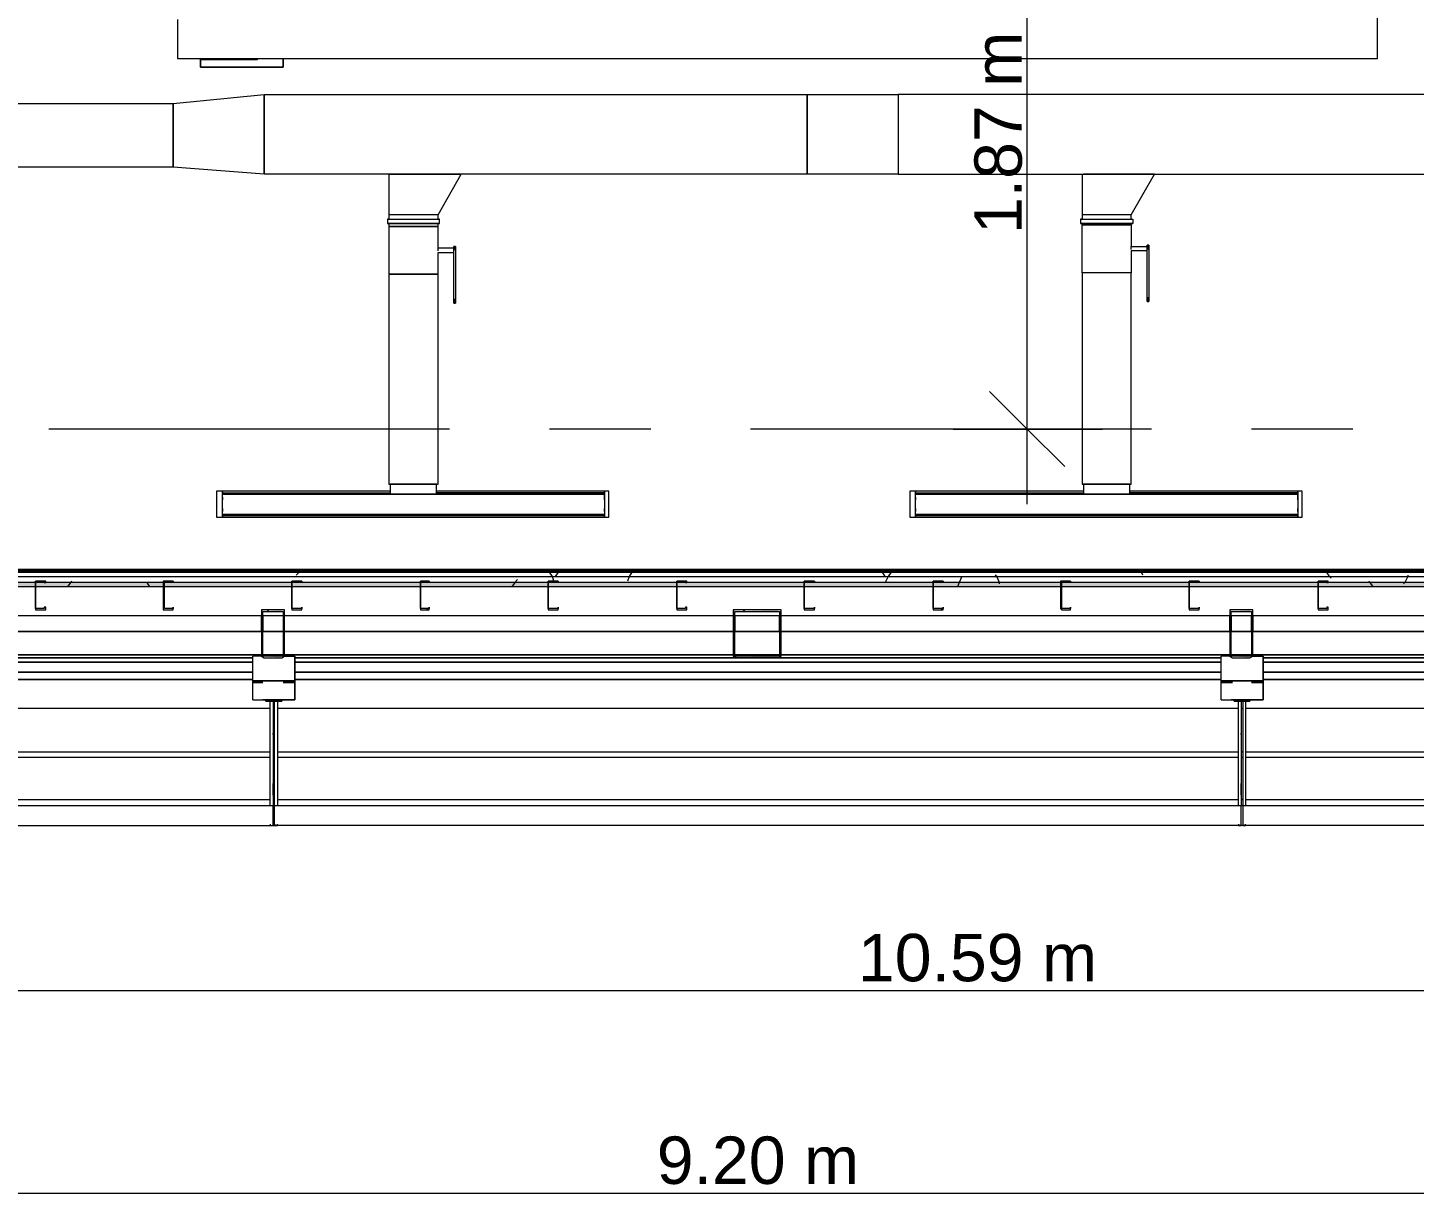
# Model space of a CAD drawing. Header units: metres. Extents: x -2 to 237, y -8 to 52.
# Drawn here: x 9.156 to 13.545, y 7.435 to 11.124 of the extents above; entities that cross this region are included whole.
import ezdxf

# ---------------------------------------------------------------- set-up
doc = ezdxf.new("R2010")
doc.units = ezdxf.units.M
doc.layers.add('HVAC - Ductos', color=5, linetype='Continuous', lineweight=0)
doc.layers.add('PDF4_Text', color=7, linetype='Continuous', lineweight=0)
doc.layers.add('PDF4_Geometry', color=7, linetype='Continuous', lineweight=0, true_color=0xaaaaaa)
doc.layers.add('PDF4_Solid Fills', color=7, linetype='Continuous', lineweight=0, true_color=0xffffff)
doc.styles.add('PDF Helvetica', font='')
doc.styles.get('PDF Helvetica').set_extended_font_data('Helvetica')

msp = doc.modelspace()

# ---------------------------------------------------------------- hatches: boundary and pattern name
at = {"layer": 'PDF4_Solid Fills', "lineweight": 0, "transparency": 33554559}
h = msp.add_hatch(color=256, dxfattribs=at)
h.paths.add_polyline_path([(4.7138, 9.3546), (4.7138, 9.3684), (4.613, 9.3684), (4.613, 9.3546)])
h.paths.add_polyline_path([(51.3915, 9.3684), (51.3915, 9.3546), (52.1978, 9.3546), (52.1978, 9.3684)])
h.paths.add_polyline_path([(52.2024, 9.3684), (52.2024, 9.3546), (54.2275, 9.3546), (54.2275, 9.3684)])
h.paths.add_polyline_path([(54.2321, 9.3684), (54.2321, 9.3546), (56.3763, 9.3546), (56.3763, 9.3684)])
h.paths.add_polyline_path([(49.3618, 9.3684), (49.3618, 9.3546), (51.3869, 9.3546), (51.3869, 9.3684)])
h.paths.add_polyline_path([(47.3321, 9.3684), (47.3321, 9.3546), (49.3572, 9.3546), (49.3572, 9.3684)])
h.paths.add_polyline_path([(46.5212, 9.3684), (46.5212, 9.3546), (47.3275, 9.3546), (47.3275, 9.3684)])
h.paths.add_polyline_path([(44.4915, 9.3684), (44.4915, 9.3546), (46.5166, 9.3546), (46.5166, 9.3684)])
h.paths.add_polyline_path([(42.4619, 9.3684), (42.4619, 9.3546), (44.4869, 9.3546), (44.4869, 9.3684)])
h.paths.add_polyline_path([(41.6509, 9.3684), (41.6509, 9.3546), (42.4573, 9.3546), (42.4573, 9.3684)])
h.paths.add_polyline_path([(39.6212, 9.3684), (39.6212, 9.3546), (41.6463, 9.3546), (41.6463, 9.3684)])
h.paths.add_polyline_path([(36.7806, 9.3684), (36.7806, 9.3546), (39.6167, 9.3546), (39.6167, 9.3684)])
h.paths.add_polyline_path([(34.751, 9.3684), (34.751, 9.3546), (36.776, 9.3546), (36.776, 9.3684)])
h.paths.add_polyline_path([(31.9104, 9.3684), (31.9104, 9.3546), (34.7464, 9.3546), (34.7464, 9.3684)])
h.paths.add_polyline_path([(29.8807, 9.3684), (29.8807, 9.3546), (31.9058, 9.3546), (31.9058, 9.3684)])
h.paths.add_polyline_path([(29.0697, 9.3684), (29.0697, 9.3546), (29.8761, 9.3546), (29.8761, 9.3684)])
h.paths.add_polyline_path([(27.0401, 9.3684), (27.0401, 9.3546), (29.0652, 9.3546), (29.0652, 9.3684)])
h.paths.add_polyline_path([(25.0105, 9.3684), (25.0105, 9.3546), (27.0355, 9.3546), (27.0355, 9.3684)])
h.paths.add_polyline_path([(24.1995, 9.3684), (24.1995, 9.3546), (25.0059, 9.3546), (25.0059, 9.3684)])
h.paths.add_polyline_path([(22.1698, 9.3684), (22.1698, 9.3546), (24.1949, 9.3546), (24.1949, 9.3684)])
h.paths.add_polyline_path([(20.1402, 9.3684), (20.1402, 9.3546), (22.1652, 9.3546), (22.1652, 9.3684)])
h.paths.add_polyline_path([(19.3292, 9.3684), (19.3292, 9.3546), (20.1356, 9.3546), (20.1356, 9.3684)])
h.paths.add_polyline_path([(17.2996, 9.3684), (17.2996, 9.3546), (19.3247, 9.3546), (19.3247, 9.3684)])
h.paths.add_polyline_path([(14.4589, 9.3684), (14.4589, 9.3546), (17.295, 9.3546), (17.295, 9.3684)])
h.paths.add_polyline_path([(12.4293, 9.3684), (12.4293, 9.3546), (14.4543, 9.3546), (14.4543, 9.3684)])
h.paths.add_polyline_path([(9.5887, 9.3684), (9.5887, 9.3546), (12.4247, 9.3546), (12.4247, 9.3684)])
h.paths.add_polyline_path([(7.559, 9.3684), (7.559, 9.3546), (9.5841, 9.3546), (9.5841, 9.3684)])
h.paths.add_polyline_path([(6.7481, 9.3684), (6.7481, 9.3546), (7.5544, 9.3546), (7.5544, 9.3684)])
h.paths.add_polyline_path([(4.7184, 9.3684), (4.7184, 9.3546), (6.7435, 9.3546), (6.7435, 9.3684)])
h = msp.add_hatch(color=256, dxfattribs=at)
h.paths.add_polyline_path([(9.9644, 9.2813), (9.9689, 9.2768), (9.9689, 9.2813)])
h.paths.add_polyline_path([(9.9048, 9.1347), (9.959, 9.1302), (9.9598, 9.1302), (9.9598, 9.1347)])
h.paths.add_polyline_path([(9.9689, 9.2722), (9.9644, 9.2722), (9.9644, 9.1347), (9.9689, 9.2716)])
h.paths.add_polyline_path([(9.9002, 9.2722), (9.8956, 9.2722), (9.8956, 9.1347)])
h.paths.add_polyline_path([(9.9002, 9.2768), (9.9002, 9.2813), (9.8956, 9.2813)])
h.paths.add_polyline_path([(9.9598, 9.2768), (9.9598, 9.2813), (9.9048, 9.2813)])
h = msp.add_hatch(color=256, dxfattribs=at)
h.paths.add_polyline_path([(11.5359, 9.2813), (11.5405, 9.2768), (11.5405, 9.2813)])
h.paths.add_polyline_path([(11.3984, 9.1347), (11.5293, 9.1302), (11.5313, 9.1302), (11.5313, 9.1347)])
h.paths.add_polyline_path([(11.5405, 9.2722), (11.5359, 9.2722), (11.5359, 9.1347), (11.5405, 9.271)])
h.paths.add_polyline_path([(11.3938, 9.2722), (11.3892, 9.2722), (11.3892, 9.1347)])
h.paths.add_polyline_path([(11.3938, 9.2768), (11.3938, 9.2813), (11.3892, 9.2813)])
h.paths.add_polyline_path([(11.5313, 9.2768), (11.5313, 9.2813), (11.3984, 9.2813)])
h = msp.add_hatch(color=256, dxfattribs=at)
h.paths.add_polyline_path([(13.0295, 9.2813), (13.034, 9.2768), (13.034, 9.2813)])
h.paths.add_polyline_path([(12.9699, 9.1347), (13.024, 9.1302), (13.0249, 9.1302), (13.0249, 9.1347)])
h.paths.add_polyline_path([(13.034, 9.2722), (13.0295, 9.2722), (13.0295, 9.1347), (13.034, 9.2716)])
h.paths.add_polyline_path([(12.9653, 9.2722), (12.9607, 9.2722), (12.9607, 9.1347)])
h.paths.add_polyline_path([(12.9653, 9.2768), (12.9653, 9.2813), (12.9607, 9.2813)])
h.paths.add_polyline_path([(13.0249, 9.2768), (13.0249, 9.2813), (12.9699, 9.2813)])

# ---------------------------------------------------------------- linework, layer by layer
at = {"layer": 'HVAC - Ductos', "lineweight": 0}
for points in [[(12.3193, 9.6157), (12.3193, 11.9662)], [(9.6162, 10.8849), (9.9048, 10.9124)], [(9.6162, 10.6833), (9.6162, 10.8849)], [(9.9048, 10.9124), (9.9048, 10.6603)], [(9.9048, 10.6603), (9.6162, 10.6833)], [(10.4546, 10.5321), (10.5279, 10.6603), (10.5233, 10.6603), (10.505, 10.6603), (10.4821, 10.6603), (10.4546, 10.6603), (10.3767, 10.6603), (10.3492, 10.6603), (10.3218, 10.6603), (10.308, 10.6603), (10.2988, 10.6603), (10.2988, 10.5321)], [(10.2988, 10.6603), (10.308, 10.6603), (10.3218, 10.6603), (10.3492, 10.6603), (10.3767, 10.6603), (10.4546, 10.6603), (10.4821, 10.6603), (10.505, 10.6603), (10.5233, 10.6603), (10.5279, 10.6603)], [(12.4934, 10.6603), (12.4934, 10.5321)], [(12.6492, 10.5321), (12.7225, 10.6603), (12.7179, 10.6603), (12.6996, 10.6603), (12.6767, 10.6603), (12.6492, 10.6603), (12.5713, 10.6603), (12.5438, 10.6603), (12.5164, 10.6603), (12.5026, 10.6603), (12.498, 10.6603), (12.5026, 10.6603), (12.5164, 10.6603), (12.5438, 10.6603), (12.5713, 10.6603), (12.6492, 10.6603), (12.6767, 10.6603), (12.6996, 10.6603), (12.7179, 10.6603), (12.7225, 10.6603)], [(10.2942, 10.5183), (10.2942, 10.5046)], [(10.2988, 10.5046), (10.2942, 10.5046), (10.2988, 10.5046), (10.3034, 10.5046), (10.3172, 10.5046), (10.3355, 10.5046), (10.3538, 10.5046), (10.3767, 10.5046), (10.3996, 10.5046), (10.418, 10.5046), (10.4363, 10.5046), (10.45, 10.5046), (10.4546, 10.5046), (10.4592, 10.5046), (10.4592, 10.5183), (10.4546, 10.5183)], [(10.2988, 10.5183), (10.2942, 10.5183), (10.2988, 10.5183), (10.3034, 10.5183), (10.3172, 10.5183), (10.3355, 10.5183), (10.3538, 10.5183), (10.3767, 10.5183), (10.3996, 10.5183), (10.418, 10.5183), (10.4363, 10.5183), (10.45, 10.5183), (10.4546, 10.5183), (10.4592, 10.5183)], [(10.4409, 10.5183), (10.45, 10.5183), (10.4546, 10.5183), (10.4546, 10.5321), (10.45, 10.5321), (10.4409, 10.5321), (10.4317, 10.5321), (10.4134, 10.5321), (10.395, 10.5321), (10.3767, 10.5321), (10.3584, 10.5321), (10.3401, 10.5321), (10.3218, 10.5321), (10.3126, 10.5321), (10.3034, 10.5321), (10.2988, 10.5321), (10.2988, 10.5183), (10.3034, 10.5183), (10.3126, 10.5183)], [(10.505, 10.4176), (10.505, 10.4221), (10.505, 10.4267), (10.4546, 10.4267), (10.4546, 10.4955), (10.45, 10.4955), (10.4409, 10.4955), (10.4317, 10.4955), (10.4134, 10.4955), (10.395, 10.4955), (10.3767, 10.4955), (10.3584, 10.4955), (10.3401, 10.4955), (10.3218, 10.4955), (10.3126, 10.4955), (10.3034, 10.4955), (10.2988, 10.4955), (10.2988, 10.3442), (10.3034, 10.3442), (10.3126, 10.3442), (10.3218, 10.3442), (10.3401, 10.3442), (10.3584, 10.3442), (10.3767, 10.3442), (10.395, 10.3442), (10.4134, 10.3442), (10.4317, 10.3442), (10.4409, 10.3442), (10.45, 10.3442), (10.4546, 10.3442), (10.4546, 10.413), (10.505, 10.413)], [(10.3172, 10.5183), (10.3218, 10.5183)], [(10.3355, 10.5183), (10.3401, 10.5183), (10.3584, 10.5183), (10.3767, 10.5183), (10.395, 10.5183), (10.4134, 10.5183), (10.418, 10.5183)], [(10.3492, 10.5321), (10.3446, 10.5321)], [(10.4088, 10.5321), (10.4042, 10.5321)], [(10.4317, 10.5183), (10.4363, 10.5183)], [(10.4546, 10.5046), (10.4592, 10.5046)], [(12.6355, 10.5183), (12.6446, 10.5183), (12.6492, 10.5183), (12.6492, 10.5321), (12.6446, 10.5321), (12.6355, 10.5321), (12.6263, 10.5321), (12.608, 10.5321), (12.5896, 10.5321), (12.5713, 10.5321), (12.553, 10.5321), (12.5346, 10.5321), (12.5164, 10.5321), (12.5072, 10.5321), (12.498, 10.5321), (12.4934, 10.5321), (12.4934, 10.5183), (12.4888, 10.5183), (12.4934, 10.5183), (12.498, 10.5183), (12.5118, 10.5183), (12.5301, 10.5183), (12.5484, 10.5183), (12.5713, 10.5183), (12.5942, 10.5183), (12.6126, 10.5183), (12.6309, 10.5183), (12.6446, 10.5183), (12.6492, 10.5183), (12.6538, 10.5183)], [(12.6492, 10.5183), (12.6538, 10.5183), (12.6538, 10.5046), (12.6492, 10.5046), (12.6446, 10.5046), (12.6309, 10.5046), (12.6126, 10.5046), (12.5942, 10.5046), (12.5713, 10.5046), (12.5484, 10.5046), (12.5301, 10.5046), (12.5118, 10.5046), (12.498, 10.5046), (12.4934, 10.5046), (12.4888, 10.5046), (12.4934, 10.5046), (12.498, 10.5046), (12.5072, 10.5046), (12.5164, 10.5046), (12.5346, 10.5046), (12.553, 10.5046), (12.5713, 10.5046), (12.5896, 10.5046), (12.608, 10.5046), (12.6263, 10.5046), (12.6355, 10.5046), (12.6446, 10.5046), (12.6492, 10.5046)], [(12.4888, 10.5183), (12.4888, 10.5046)], [(12.4934, 10.5046), (12.4934, 10.5001), (12.498, 10.5001), (12.5072, 10.5001), (12.5164, 10.5001), (12.5346, 10.5001), (12.553, 10.5001), (12.5713, 10.5001), (12.5896, 10.5001), (12.608, 10.5001), (12.6263, 10.5001), (12.6355, 10.5001), (12.6446, 10.5001), (12.6492, 10.5001), (12.6492, 10.5046), (12.6446, 10.5046), (12.6492, 10.5046), (12.6538, 10.5046)], [(12.6996, 10.4176), (12.6492, 10.4176), (12.6492, 10.3488), (12.6446, 10.3488), (12.6355, 10.3488), (12.6263, 10.3488), (12.608, 10.3488), (12.5896, 10.3488), (12.5713, 10.3488), (12.553, 10.3488), (12.5346, 10.3488), (12.5164, 10.3488), (12.5072, 10.3488), (12.498, 10.3488), (12.4934, 10.3488), (12.4934, 10.5001), (12.498, 10.5001), (12.5072, 10.5001), (12.5164, 10.5001), (12.5346, 10.5001), (12.553, 10.5001), (12.5713, 10.5001), (12.5896, 10.5001), (12.608, 10.5001), (12.6263, 10.5001), (12.6355, 10.5001), (12.6446, 10.5001), (12.6492, 10.5001), (12.6446, 10.5001), (12.6492, 10.5001), (12.6492, 10.4313), (12.6996, 10.4313), (12.6996, 10.4267), (12.6996, 10.4221)], [(12.498, 10.5183), (12.5072, 10.5183)], [(12.5118, 10.5183), (12.5164, 10.5183)], [(12.5301, 10.5183), (12.5346, 10.5183), (12.553, 10.5183), (12.5713, 10.5183), (12.5896, 10.5183), (12.608, 10.5183), (12.6126, 10.5183)], [(12.5438, 10.5321), (12.5392, 10.5321)], [(12.6034, 10.5321), (12.5988, 10.5321)], [(12.6263, 10.5183), (12.6309, 10.5183)], [(10.4546, 10.4176), (10.4546, 10.4221), (10.4546, 10.4267)], [(10.5096, 10.4313), (10.505, 10.4313)], [(10.505, 10.2663), (10.505, 10.4176), (10.505, 10.4221), (10.505, 10.4267), (10.505, 10.4313), (10.505, 10.4267), (10.505, 10.4221)], [(10.5096, 10.4176), (10.5096, 10.4221), (10.5096, 10.4267), (10.5096, 10.4313), (10.5096, 10.4267), (10.5096, 10.4221), (10.5096, 10.4176), (10.5096, 10.2663)], [(12.6492, 10.4221), (12.6492, 10.4267), (12.6492, 10.4313)], [(12.7042, 10.4358), (12.6996, 10.4358)], [(12.6996, 10.2709), (12.6996, 10.4221), (12.6996, 10.4267), (12.6996, 10.4313), (12.6996, 10.4358), (12.6996, 10.4313), (12.6996, 10.4267)], [(12.7042, 10.4221), (12.7042, 10.4267), (12.7042, 10.4313), (12.7042, 10.4358), (12.7042, 10.4313), (12.7042, 10.4267), (12.7042, 10.4221), (12.7042, 10.2709)], [(10.505, 10.2526), (10.5096, 10.2526)], [(12.6996, 10.2572), (12.7042, 10.2572)], [(12.2002, 9.9731), (12.3193, 9.854), (12.4384, 9.7349)], [(12.0857, 9.854), (12.3193, 9.854), (12.5576, 9.854)], [(9.772, 9.6341), (9.772, 9.657), (9.772, 9.6524), (10.3034, 9.6524)], [(10.3034, 9.657), (9.772, 9.657)], [(10.45, 9.6799), (10.4546, 9.6799)], [(10.9815, 9.6341), (10.9815, 9.657), (10.9815, 9.6524), (10.45, 9.6524)], [(10.9815, 9.657), (10.45, 9.657)], [(11.9666, 9.6341), (11.9666, 9.657), (11.9666, 9.6524), (12.498, 9.6524)], [(12.498, 9.657), (11.9666, 9.657)], [(12.6446, 9.6799), (12.6492, 9.6799)], [(13.1761, 9.6341), (13.1761, 9.657), (13.1761, 9.6524), (12.6446, 9.6524)], [(13.1761, 9.657), (12.6446, 9.657)], [(10.9815, 9.5975), (10.9815, 9.5745), (10.9815, 9.5791), (9.772, 9.5791), (9.772, 9.5745), (9.772, 9.5975)], [(9.772, 9.5745), (10.9815, 9.5745)], [(13.1761, 9.5975), (13.1761, 9.5745), (13.1761, 9.5791), (11.9666, 9.5791), (11.9666, 9.5745), (11.9666, 9.5975)], [(11.9666, 9.5745), (13.1761, 9.5745)]]:
    msp.add_lwpolyline(points, dxfattribs=at)
for points in [[(15.7097, 10.9124), (11.9116, 10.9124), (11.9116, 10.6603), (15.7097, 10.6603), (15.7097, 10.9124), (15.8609, 11.0636), (15.8609, 10.6603), (15.7097, 10.6603)], [(9.6162, 10.6833), (8.0263, 10.6833), (8.0263, 10.8849), (9.6162, 10.8849)], [(9.9048, 10.9124), (11.6229, 10.9124), (11.6229, 10.6603), (9.9048, 10.6603)], [(11.9116, 10.9124), (11.9116, 10.6603), (11.6229, 10.6603), (11.6229, 10.9124)], [(10.4546, 10.5046), (10.45, 10.5046), (10.4409, 10.5046), (10.4317, 10.5046), (10.4134, 10.5046), (10.395, 10.5046), (10.3767, 10.5046), (10.3584, 10.5046), (10.3401, 10.5046), (10.3218, 10.5046), (10.3126, 10.5046), (10.3034, 10.5046), (10.2988, 10.5046), (10.2988, 10.4955), (10.3034, 10.4955), (10.3126, 10.4955), (10.3218, 10.4955), (10.3401, 10.4955), (10.3584, 10.4955), (10.3767, 10.4955), (10.395, 10.4955), (10.4134, 10.4955), (10.4317, 10.4955), (10.4409, 10.4955), (10.45, 10.4955), (10.4546, 10.4955)], [(10.4546, 10.3442), (10.45, 10.3442), (10.4409, 10.3442), (10.4317, 10.3442), (10.4134, 10.3442), (10.395, 10.3442), (10.3767, 10.3442), (10.3584, 10.3442), (10.3401, 10.3442), (10.3218, 10.3442), (10.3126, 10.3442), (10.3034, 10.3442), (10.2988, 10.3442), (10.2988, 9.6799), (10.3034, 9.6799), (10.3126, 9.6799), (10.3218, 9.6799), (10.3401, 9.6799), (10.3584, 9.6799), (10.3767, 9.6799), (10.395, 9.6799), (10.4134, 9.6799), (10.4317, 9.6799), (10.4409, 9.6799), (10.45, 9.6799), (10.4546, 9.6799)], [(12.6492, 10.3488), (12.6446, 10.3488), (12.6355, 10.3488), (12.6263, 10.3488), (12.608, 10.3488), (12.5896, 10.3488), (12.5713, 10.3488), (12.553, 10.3488), (12.5346, 10.3488), (12.5164, 10.3488), (12.5072, 10.3488), (12.498, 10.3488), (12.4934, 10.3488), (12.4934, 9.6799), (12.498, 9.6799), (12.5072, 9.6799), (12.5164, 9.6799), (12.5346, 9.6799), (12.553, 9.6799), (12.5713, 9.6799), (12.5896, 9.6799), (12.608, 9.6799), (12.6263, 9.6799), (12.6355, 9.6799), (12.6446, 9.6799), (12.6492, 9.6799)], [(12.6996, 10.2709), (12.6996, 10.2663), (12.6996, 10.2618), (12.6996, 10.2572), (12.6996, 10.2618), (12.6996, 10.2663)], [(12.7042, 10.2709), (12.7042, 10.2663), (12.7042, 10.2618), (12.7042, 10.2572), (12.7042, 10.2618), (12.7042, 10.2663)], [(10.505, 10.2663), (10.505, 10.2618), (10.505, 10.2572), (10.505, 10.2526), (10.505, 10.2572), (10.505, 10.2618)], [(10.5096, 10.2663), (10.5096, 10.2618), (10.5096, 10.2572), (10.5096, 10.2526), (10.5096, 10.2572), (10.5096, 10.2618)], [(9.7536, 9.5745), (9.772, 9.5745), (9.772, 9.657), (9.7536, 9.657)], [(10.3034, 9.6478), (10.3126, 9.6478), (10.3218, 9.6478), (10.3401, 9.6478), (10.3584, 9.6478), (10.3767, 9.6478), (10.395, 9.6478), (10.4134, 9.6478), (10.4271, 9.6478), (10.4409, 9.6478), (10.45, 9.6478), (10.45, 9.6799), (10.4409, 9.6799), (10.4271, 9.6799), (10.4134, 9.6799), (10.395, 9.6799), (10.3767, 9.6799), (10.3584, 9.6799), (10.3401, 9.6799), (10.3218, 9.6799), (10.3126, 9.6799), (10.3034, 9.6799)], [(10.9952, 9.5745), (10.9952, 9.657), (10.9815, 9.657), (10.9815, 9.5745)], [(11.9482, 9.5745), (11.9666, 9.5745), (11.9666, 9.657), (11.9482, 9.657)], [(12.498, 9.6478), (12.5072, 9.6478), (12.5164, 9.6478), (12.5346, 9.6478), (12.553, 9.6478), (12.5713, 9.6478), (12.5896, 9.6478), (12.608, 9.6478), (12.6217, 9.6478), (12.6355, 9.6478), (12.6446, 9.6478), (12.6446, 9.6799), (12.6355, 9.6799), (12.6217, 9.6799), (12.608, 9.6799), (12.5896, 9.6799), (12.5713, 9.6799), (12.553, 9.6799), (12.5346, 9.6799), (12.5164, 9.6799), (12.5072, 9.6799), (12.498, 9.6799)], [(13.1899, 9.5745), (13.1899, 9.657), (13.1761, 9.657), (13.1761, 9.5745)], [(9.772, 9.6478), (10.9815, 9.6478), (9.772, 9.6478), (10.9815, 9.6478), (10.9815, 9.5837), (9.772, 9.5837)], [(9.772, 9.6387), (9.772, 9.6341), (9.772, 9.6295), (9.772, 9.6341)], [(10.9815, 9.6295), (10.9815, 9.6341), (10.9815, 9.6387), (10.9815, 9.6341)], [(11.9666, 9.6478), (13.1761, 9.6478), (11.9666, 9.6478), (13.1761, 9.6478), (13.1761, 9.5837), (11.9666, 9.5837)], [(11.9666, 9.6387), (11.9666, 9.6341), (11.9666, 9.6295), (11.9666, 9.6341)], [(13.1761, 9.6295), (13.1761, 9.6341), (13.1761, 9.6387), (13.1761, 9.6341)], [(9.772, 9.602), (9.772, 9.5975), (9.772, 9.5929), (9.772, 9.5975)], [(10.9815, 9.5929), (10.9815, 9.5975), (10.9815, 9.602), (10.9815, 9.5975)], [(11.9666, 9.602), (11.9666, 9.5975), (11.9666, 9.5929), (11.9666, 9.5975)], [(13.1761, 9.5929), (13.1761, 9.5975), (13.1761, 9.602), (13.1761, 9.5975)]]:
    msp.add_lwpolyline(points, close=True, dxfattribs=at)
at = {"layer": 'HVAC - Ductos', "color": 252, "lineweight": 0, "true_color": 0x939598}
for points in [[(6.6289, 8.0763), (17.4508, 8.0763), (19.4621, 8.0763), (21.7666, 8.0763), (23.8742, 8.0763), (26.866, 8.0763), (29.0606, 8.0763), (31.5576, 8.0763), (33.6377, 8.0763), (35.704, 8.0763), (38.6683, 8.0763), (40.7575, 8.0763), (43.1582, 8.0763), (45.165, 8.0763), (47.9644, 8.0763), (49.9391, 8.0763), (52.3582, 8.0763), (54.7452, 8.0763), (56.0876, 8.0763)], [(6.6289, 7.4349), (16.0625, 7.4349), (25.2579, 7.4349), (37.4404, 7.4349), (46.6541, 7.4349), (56.0876, 7.4349)]]:
    msp.add_lwpolyline(points, dxfattribs=at)
at = {"layer": 'PDF4_Geometry', "lineweight": 0}
for points in [[(9.6299, 11.1506), (9.6299, 11.0269), (13.3044, 11.0269), (13.4281, 11.0269), (13.4281, 12.4518)], [(9.8819, 11.0269), (9.8819, 11.0223), (9.7032, 11.0223), (9.7032, 11.0269)], [(10.4912, 9.854), (9.2222, 9.854)], [(11.1281, 9.854), (10.8074, 9.854)], [(12.7133, 9.854), (11.4442, 9.854)], [(13.3502, 9.854), (13.0295, 9.854)], [(4.613, 9.4005), (56.3763, 9.4005)], [(6.968, 9.4005), (15.9617, 9.4005)], [(6.968, 9.4005), (15.9617, 9.4005)], [(15.9617, 9.4005), (6.968, 9.4005)], [(6.968, 9.4005), (15.9617, 9.4005)], [(15.9617, 9.4005), (6.968, 9.4005)], [(6.968, 9.4005), (15.9617, 9.4005)], [(6.968, 9.4005), (15.9617, 9.4005)], [(15.9617, 9.4005), (6.968, 9.4005)], [(4.613, 9.3867), (56.3763, 9.3867)], [(9.5841, 9.3546), (9.1809, 9.3546), (8.7732, 9.3546), (8.37, 9.3546), (7.9622, 9.3546), (7.559, 9.3546), (7.1512, 9.3546), (6.7481, 9.3546)], [(9.5841, 9.3684), (9.1809, 9.3684), (8.7732, 9.3684), (8.37, 9.3684), (7.9622, 9.3684), (7.559, 9.3684)], [(12.4247, 9.3684), (12.0215, 9.3684), (11.6138, 9.3684), (11.2105, 9.3684), (10.8028, 9.3684), (10.3996, 9.3684), (9.9919, 9.3684), (9.5887, 9.3684)], [(12.4247, 9.3546), (12.0215, 9.3546), (11.6138, 9.3546), (11.2105, 9.3546), (10.8028, 9.3546), (10.3996, 9.3546), (9.9919, 9.3546), (9.5887, 9.3546)], [(14.4543, 9.3684), (14.0512, 9.3684), (13.6434, 9.3684), (13.2402, 9.3684), (12.8325, 9.3684), (12.4293, 9.3684)], [(14.4543, 9.3546), (14.0512, 9.3546), (13.6434, 9.3546), (13.2402, 9.3546), (12.8325, 9.3546), (12.4293, 9.3546)], [(56.3763, 9.263), (4.613, 9.263)], [(9.8956, 9.2584), (9.9002, 9.263), (9.9002, 9.2126)], [(9.8956, 9.2126), (9.8956, 9.263)], [(9.914, 9.2768), (9.9186, 9.2813)], [(9.9644, 9.263), (9.9644, 9.2126), (9.969, 9.2126), (9.969, 9.263)], [(11.3892, 9.263), (11.3892, 9.2126)], [(11.3938, 9.263), (11.3938, 9.2126)], [(11.4214, 9.2768), (11.4259, 9.2813)], [(11.5359, 9.2722), (11.5405, 9.2768)], [(11.5359, 9.2126), (11.5359, 9.263)], [(11.5405, 9.2126), (11.5405, 9.263)], [(12.9607, 9.2126), (12.9607, 9.263)], [(12.9653, 9.263), (12.9653, 9.2126)], [(13.0295, 9.2584), (13.034, 9.263), (13.034, 9.2126)], [(13.0295, 9.2126), (13.0295, 9.263)], [(11.3892, 9.2492), (11.3938, 9.2492)], [(12.9607, 9.1897), (12.9653, 9.1942)], [(9.9002, 9.1347), (9.8682, 9.1347)], [(9.8682, 8.9973), (9.8682, 9.0477), (9.8682, 9.0522), (9.8682, 9.0568), (9.8682, 9.0614), (9.8682, 9.1301), (9.8682, 9.1347)], [(9.9002, 9.1347), (9.8682, 9.1347)], [(9.8682, 8.9973), (9.8682, 9.0477), (9.8682, 9.0522), (9.8682, 9.0568), (9.8682, 9.0614), (9.8682, 9.1301), (9.8682, 9.1347)], [(9.8956, 9.1393), (9.9002, 9.1439)], [(11.3938, 9.1301), (11.3984, 9.1347)], [(12.9653, 9.1347), (12.9333, 9.1347)], [(12.9333, 8.9973), (12.9333, 9.0477), (12.9333, 9.0522), (12.9333, 9.0568), (12.9333, 9.0614), (12.9333, 9.1301), (12.9333, 9.1347)], [(12.9653, 9.1347), (12.9333, 9.1347)], [(12.9333, 8.9973), (12.9333, 9.0477), (12.9333, 9.0522), (12.9333, 9.0568), (12.9333, 9.0614), (12.9333, 9.1301), (12.9333, 9.1347)], [(11.4259, 9.0614), (11.5038, 9.0614)], [(4.613, 8.5986), (6.8718, 8.5986), (6.8718, 8.6032), (6.8718, 8.6078), (6.8718, 8.6169), (6.8718, 8.6307), (6.8718, 8.6445), (6.8718, 8.6628), (4.613, 8.6628), (6.8581, 8.6628), (6.8581, 8.9927), (6.8535, 8.9927), (6.8672, 8.9927), (6.8718, 8.9927), (6.8718, 8.6628), (6.8672, 8.6628), (9.9368, 8.6628), (9.9323, 8.6628), (13.002, 8.6628), (12.9974, 8.6628), (16.0671, 8.6628)], [(6.8443, 8.9927), (6.8947, 8.9927), (6.8855, 8.9927), (6.8947, 8.9927), (6.8809, 8.9927), (6.8809, 8.6628), (9.9232, 8.6628), (9.9232, 8.9927)], [(6.8672, 8.5986), (9.9368, 8.5986), (9.9368, 8.6032), (9.9368, 8.6078), (9.9368, 8.6169), (9.9368, 8.6307), (9.9368, 8.6445), (9.9368, 8.6628), (9.9368, 8.9927), (9.9323, 8.9927), (9.9186, 8.9927), (9.9323, 8.9927), (9.9368, 8.9927), (9.946, 8.9927), (9.9598, 8.9927), (9.9506, 8.9927), (9.9598, 8.9927), (9.946, 8.9927), (9.946, 8.6628), (12.9882, 8.6628), (12.9882, 8.9927), (12.9974, 8.9927), (13.002, 8.9927), (13.002, 8.6628), (13.002, 8.6445), (13.002, 8.6307), (13.002, 8.6169), (13.002, 8.6078), (13.002, 8.6032), (13.002, 8.5986), (9.9323, 8.5986), (9.9323, 8.6032), (9.9323, 8.6078), (9.9323, 8.6169), (9.9323, 8.6307), (9.9323, 8.6445), (9.9323, 8.6628), (9.9368, 8.6628)], [(9.9232, 8.9697), (6.8809, 8.9697)], [(9.8682, 8.9973), (9.9094, 8.9973)], [(9.8682, 8.9973), (9.9094, 8.9973)], [(9.9094, 8.9973), (9.9002, 8.9973)], [(9.9094, 8.9973), (9.9002, 8.9973)], [(9.9094, 8.9973), (9.9094, 8.9927)], [(9.9094, 8.9973), (9.9094, 8.9927)], [(9.9094, 8.9927), (9.9232, 8.9927)], [(9.914, 8.9927), (9.9094, 8.9927), (9.914, 8.9927)], [(9.9506, 8.9927), (9.9598, 8.9927), (9.9094, 8.9927)], [(9.9094, 8.9927), (9.9232, 8.9927)], [(9.914, 8.9927), (9.9094, 8.9927), (9.914, 8.9927)], [(9.9506, 8.9927), (9.9598, 8.9927), (9.9094, 8.9927)], [(9.9232, 8.9927), (9.9186, 8.9927)], [(9.9232, 8.9927), (9.9186, 8.9927)], [(9.9323, 8.9927), (9.9323, 8.6628)], [(9.9368, 8.9927), (9.946, 8.9927)], [(12.9882, 8.9697), (9.946, 8.9697)], [(12.9333, 8.9973), (12.9745, 8.9973)], [(12.9333, 8.9973), (12.9745, 8.9973)], [(12.9745, 8.9973), (12.9699, 8.9973), (12.9653, 8.9973)], [(12.9745, 8.9973), (12.9699, 8.9973), (12.9653, 8.9973)], [(12.9745, 8.9973), (12.9745, 8.9927)], [(12.9745, 8.9973), (12.9745, 8.9927)], [(12.9837, 8.9927), (12.9745, 8.9927), (12.9837, 8.9927)], [(12.9882, 8.9927), (12.9745, 8.9927), (13.0249, 8.9927), (13.0158, 8.9927), (13.0249, 8.9927), (13.0112, 8.9927), (13.0112, 8.6628), (16.0533, 8.6628)], [(12.9837, 8.9927), (12.9745, 8.9927), (12.9837, 8.9927)], [(12.9974, 8.9927), (12.9974, 8.6628)], [(13.002, 8.9927), (13.0112, 8.9927)], [(16.0533, 8.9697), (13.0112, 8.9697)], [(9.9323, 8.8873), (9.9323, 8.8918)], [(12.9974, 8.8873), (12.9974, 8.8918)], [(6.8809, 8.8323), (9.9232, 8.8323)], [(9.946, 8.8323), (12.9882, 8.8323)], [(13.0112, 8.8323), (16.0533, 8.8323)], [(9.9232, 8.814), (6.8809, 8.814)], [(12.9882, 8.814), (9.946, 8.814)], [(16.0533, 8.814), (13.0112, 8.814)], [(9.9323, 8.6948), (9.9323, 8.7315)], [(12.9974, 8.6948), (12.9974, 8.7315)], [(6.8809, 8.6812), (9.9232, 8.6812)], [(9.946, 8.6812), (12.9882, 8.6812)], [(16.0671, 8.5986), (12.9974, 8.5986), (12.9974, 8.6032), (12.9974, 8.6078), (12.9974, 8.6169), (12.9974, 8.6307), (12.9974, 8.6445), (12.9974, 8.6628), (13.002, 8.6628)], [(13.0112, 8.6812), (16.0533, 8.6812)], [(9.9232, 8.6032), (9.9232, 8.5986), (9.9323, 8.5986), (9.9323, 8.6032)], [(9.9368, 8.6032), (9.9368, 8.5986), (9.946, 8.5986), (9.946, 8.6032)], [(12.9882, 8.6032), (12.9882, 8.5986), (12.9974, 8.5986), (12.9974, 8.6032)], [(13.002, 8.6032), (13.002, 8.5986), (13.0112, 8.5986), (13.0112, 8.6032)]]:
    msp.add_lwpolyline(points, dxfattribs=at)
for points in [[(9.9644, 11.0269), (9.9644, 10.9994), (9.7032, 10.9994), (9.7032, 11.0269), (9.7032, 10.9994), (9.9644, 10.9994)], [(6.968, 9.4096), (15.9617, 9.4096)], [(6.968, 9.4096), (15.9617, 9.4096)], [(6.968, 9.405), (15.9617, 9.405)], [(9.213, 9.3729), (9.1809, 9.3729), (9.1809, 9.2859), (9.1809, 9.2813), (9.213, 9.2813), (9.213, 9.2904), (9.2084, 9.2904), (9.2084, 9.2859), (9.1809, 9.2859), (9.1809, 9.3729), (9.2084, 9.3729), (9.2084, 9.3684), (9.213, 9.3684)], [(9.6162, 9.3729), (9.5887, 9.3729), (9.5841, 9.3729), (9.5841, 9.2859), (9.5841, 9.2813), (9.5887, 9.2813), (9.6162, 9.2813), (9.6162, 9.2904), (9.6162, 9.2859), (9.5887, 9.2859), (9.5887, 9.3729), (9.6162, 9.3729), (9.6162, 9.3684)], [(10.0239, 9.3729), (9.9919, 9.3729), (9.9919, 9.2859), (9.9919, 9.2813), (10.0239, 9.2813), (10.0239, 9.2904), (10.0239, 9.2859), (9.9919, 9.2859), (9.9919, 9.3729), (10.0239, 9.3729), (10.0239, 9.3684)], [(10.4271, 9.3729), (10.3996, 9.3729), (10.3996, 9.2859), (10.3996, 9.2813), (10.4271, 9.2813), (10.4271, 9.2904), (10.4271, 9.2859), (10.3996, 9.2859), (10.3996, 9.3729), (10.4271, 9.3729), (10.4271, 9.3684)], [(10.8349, 9.3729), (10.8074, 9.3729), (10.8028, 9.3729), (10.8028, 9.2859), (10.8028, 9.2813), (10.8074, 9.2813), (10.8349, 9.2813), (10.8349, 9.2904), (10.8349, 9.2859), (10.8074, 9.2859), (10.8028, 9.2859), (10.8028, 9.3729), (10.8074, 9.3729), (10.8349, 9.3729), (10.8349, 9.3684)], [(11.2427, 9.3729), (11.2105, 9.3729), (11.2105, 9.2859), (11.2105, 9.2813), (11.2427, 9.2813), (11.2427, 9.2904), (11.2381, 9.2904), (11.2381, 9.2859), (11.2105, 9.2859), (11.2105, 9.3729), (11.2381, 9.3729), (11.2381, 9.3684), (11.2427, 9.3684)], [(11.6459, 9.3729), (11.6183, 9.3729), (11.6138, 9.3729), (11.6138, 9.2859), (11.6138, 9.2813), (11.6183, 9.2813), (11.6459, 9.2813), (11.6459, 9.2904), (11.6459, 9.2859), (11.6183, 9.2859), (11.6138, 9.2859), (11.6138, 9.3729), (11.6183, 9.3729), (11.6459, 9.3729), (11.6459, 9.3684)], [(12.0536, 9.3729), (12.0215, 9.3729), (12.0215, 9.2859), (12.0215, 9.2813), (12.0536, 9.2813), (12.0536, 9.2904), (12.0536, 9.2859), (12.0215, 9.2859), (12.0215, 9.3729), (12.0536, 9.3729), (12.0536, 9.3684)], [(12.4568, 9.3729), (12.4293, 9.3729), (12.4247, 9.3729), (12.4247, 9.2859), (12.4293, 9.2813), (12.4568, 9.2813), (12.4568, 9.2904), (12.4568, 9.2859), (12.4293, 9.2859), (12.4293, 9.3729), (12.4568, 9.3729), (12.4568, 9.3684)], [(12.8645, 9.3729), (12.8325, 9.3729), (12.8325, 9.2859), (12.8325, 9.2813), (12.8645, 9.2813), (12.8645, 9.2904), (12.8645, 9.2859), (12.8325, 9.2859), (12.8325, 9.3729), (12.8645, 9.3729), (12.8645, 9.3684)], [(13.2723, 9.3729), (13.2402, 9.3729), (13.2402, 9.2859), (13.2402, 9.2813), (13.2723, 9.2813), (13.2723, 9.2904), (13.2677, 9.2904), (13.2677, 9.2859), (13.2402, 9.2859), (13.2402, 9.3729), (13.2677, 9.3729), (13.2677, 9.3684), (13.2723, 9.3684)], [(9.969, 9.2722), (9.969, 9.2813), (9.9598, 9.2813), (9.9048, 9.2813), (9.8956, 9.2813), (9.8956, 9.2722), (9.8956, 9.1393), (9.8956, 9.1347), (9.9048, 9.1301), (9.9598, 9.1301), (9.969, 9.1347), (9.969, 9.1393)], [(9.9048, 9.2768), (9.9598, 9.2768), (9.9644, 9.2768), (9.9644, 9.2722), (9.9644, 9.1393), (9.9644, 9.1347), (9.9598, 9.1347), (9.9048, 9.1347), (9.9002, 9.1347), (9.9002, 9.1393), (9.9002, 9.2722), (9.9002, 9.2768)], [(11.5313, 9.2813), (11.3984, 9.2813), (11.3892, 9.2813), (11.3892, 9.2722), (11.3892, 9.1393), (11.3892, 9.1347), (11.3984, 9.1301), (11.5313, 9.1301), (11.5405, 9.1347), (11.5405, 9.1393), (11.5405, 9.2722), (11.5405, 9.2813)], [(11.3938, 9.2722), (11.3938, 9.2768), (11.3984, 9.2768), (11.5313, 9.2768), (11.5359, 9.2768), (11.5359, 9.2722), (11.5359, 9.1393), (11.5359, 9.1347), (11.5313, 9.1347), (11.3984, 9.1347), (11.3938, 9.1347), (11.3938, 9.1393)], [(12.9607, 9.1393), (12.9607, 9.1347), (12.9699, 9.1301), (13.0249, 9.1301), (13.034, 9.1347), (13.034, 9.1393), (13.034, 9.2722), (13.034, 9.2813), (13.0249, 9.2813), (12.9699, 9.2813), (12.9607, 9.2813), (12.9607, 9.2722)], [(13.0249, 9.1347), (12.9699, 9.1347), (12.9653, 9.1347), (12.9653, 9.1393), (12.9653, 9.2722), (12.9653, 9.2768), (12.9699, 9.2768), (13.0249, 9.2768), (13.0295, 9.2768), (13.0295, 9.2722), (13.0295, 9.1393), (13.0295, 9.1347)], [(8.4387, 9.2126), (9.8956, 9.2126)], [(9.9002, 9.2126), (9.9323, 9.2126)], [(9.9323, 9.2126), (9.9644, 9.2126)], [(9.969, 9.2126), (11.3892, 9.2126)], [(11.5359, 9.2126), (11.4626, 9.2126), (11.3938, 9.2126), (11.4626, 9.2126)], [(12.9607, 9.2126), (11.5405, 9.2126)], [(12.9974, 9.2126), (13.0295, 9.2126), (12.9974, 9.2126), (12.9653, 9.2126)], [(13.034, 9.2126), (14.491, 9.2126)], [(9.8682, 9.1301), (8.3975, 9.1301)], [(9.8956, 9.1393), (8.4387, 9.1393)], [(9.9323, 9.1393), (9.9002, 9.1393)], [(10.001, 8.9973), (9.9598, 8.9973), (9.9644, 8.9973), (9.969, 8.9973), (9.9644, 8.9973), (9.9598, 8.9973), (9.9094, 8.9973), (9.9002, 8.9973), (9.9094, 8.9973), (9.9598, 8.9973), (9.9644, 8.9973), (9.969, 8.9973), (9.9644, 8.9973), (9.9598, 8.9973), (10.001, 8.9973), (10.001, 9.0477), (10.001, 9.0522), (10.001, 9.0568), (10.001, 9.0614), (10.001, 9.1301), (10.001, 9.1347), (9.9644, 9.1347), (10.001, 9.1347), (10.001, 9.1301), (10.001, 9.0614), (10.001, 9.0568), (10.001, 9.0522), (10.001, 9.0477)], [(9.9644, 9.1393), (9.9323, 9.1393)], [(11.3892, 9.1393), (9.969, 9.1393)], [(11.4626, 9.1301), (10.001, 9.1301)], [(11.4626, 9.1393), (11.3938, 9.1393)], [(11.5359, 9.1393), (11.4626, 9.1393)], [(12.9333, 9.1301), (11.4626, 9.1301)], [(12.9607, 9.1393), (11.5405, 9.1393)], [(12.9974, 9.1393), (12.9653, 9.1393)], [(13.0662, 8.9973), (13.0249, 8.9973), (13.0295, 8.9973), (13.034, 8.9973), (13.0295, 8.9973), (13.0249, 8.9973), (12.9745, 8.9973), (12.9699, 8.9973), (12.9653, 8.9973), (12.9699, 8.9973), (12.9745, 8.9973), (13.0249, 8.9973), (13.0295, 8.9973), (13.034, 8.9973), (13.0295, 8.9973), (13.0249, 8.9973), (13.0662, 8.9973), (13.0662, 9.0477), (13.0662, 9.0522), (13.0662, 9.0568), (13.0662, 9.0614), (13.0662, 9.1301), (13.0662, 9.1347), (13.0295, 9.1347), (13.0662, 9.1347), (13.0662, 9.1301), (13.0662, 9.0614), (13.0662, 9.0568), (13.0662, 9.0522), (13.0662, 9.0477)], [(13.0295, 9.1393), (12.9974, 9.1393)], [(14.5277, 9.1393), (14.4956, 9.1393), (13.034, 9.1393), (14.4956, 9.1393)], [(14.5277, 9.1301), (13.0662, 9.1301)], [(9.8682, 9.1164), (8.3975, 9.1164)], [(11.4626, 9.1164), (10.001, 9.1164)], [(12.9333, 9.1164), (11.4626, 9.1164)], [(14.5277, 9.1164), (13.0662, 9.1164)], [(6.9359, 9.0614), (8.3975, 9.0614), (9.8682, 9.0614), (8.3975, 9.0614)], [(9.8682, 9.0843), (8.3975, 9.0843)], [(9.8682, 9.0568), (10.001, 9.0568)], [(9.9002, 9.0522), (9.8682, 9.0522)], [(10.001, 9.0522), (9.9644, 9.0522)], [(11.4626, 9.0843), (10.001, 9.0843)], [(11.4626, 9.0614), (12.9333, 9.0614), (11.4626, 9.0614), (10.001, 9.0614)], [(12.9333, 9.0843), (11.4626, 9.0843)], [(12.9333, 9.0568), (13.0662, 9.0568)], [(12.9699, 9.0522), (12.9333, 9.0522)], [(13.0662, 9.0522), (13.0295, 9.0522)], [(14.5277, 9.0843), (13.0662, 9.0843)], [(14.5277, 9.0614), (13.0662, 9.0614)], [(9.9094, 8.9927), (9.9094, 8.9973)], [(9.9323, 8.9697), (9.9368, 8.9697)], [(9.9598, 8.9973), (9.9598, 8.9927)], [(9.9598, 8.9973), (9.9598, 8.9927)], [(12.9745, 8.9927), (12.9745, 8.9973)], [(13.0158, 8.9927), (13.0249, 8.9927), (12.9745, 8.9927), (12.9882, 8.9927), (12.9974, 8.9927), (13.002, 8.9927), (13.0112, 8.9927), (13.0249, 8.9927)], [(12.9974, 8.9697), (13.002, 8.9697)], [(13.0249, 8.9973), (13.0249, 8.9927)], [(13.0249, 8.9973), (13.0249, 8.9927)], [(9.9368, 8.8323), (9.9323, 8.8323)], [(13.002, 8.8323), (12.9974, 8.8323)], [(9.9323, 8.814), (9.9368, 8.814)], [(12.9974, 8.814), (13.002, 8.814)], [(9.9368, 8.6812), (9.9323, 8.6812)], [(13.002, 8.6812), (12.9974, 8.6812)]]:
    msp.add_lwpolyline(points, close=True, dxfattribs=at)
at = {"layer": 'PDF4_Geometry', "color": 254, "lineweight": 0, "true_color": 0xeaeaea}
for points in [[(10.0148, 9.4005), (10.0056, 9.3913)], [(10.8212, 9.3684), (10.8212, 9.3729), (10.8166, 9.3867), (10.8074, 9.4005)], [(10.8349, 9.4005), (10.8257, 9.3867)], [(11.0685, 9.4005), (11.0594, 9.3867), (11.0548, 9.3729)], [(11.8703, 9.3867), (11.8611, 9.4005)], [(11.8887, 9.4005), (11.8795, 9.3867), (11.8703, 9.3684)], [(12.6858, 9.3913), (12.6812, 9.4005)], [(13.2815, 9.3821), (13.2769, 9.3867), (13.2677, 9.4005)], [(9.2954, 9.3729), (9.2909, 9.3684), (9.2817, 9.3546)], [(9.5429, 9.3546), (9.5337, 9.3684)], [(10.7066, 9.3775), (10.6975, 9.3684), (10.6883, 9.3546)], [(12.1132, 9.3867), (12.104, 9.3684), (12.0994, 9.3546)], [(12.2323, 9.3638), (12.2323, 9.3684), (12.2231, 9.3867), (12.2185, 9.3913)], [(13.4143, 9.3546), (13.4051, 9.3684), (13.4006, 9.3729)], [(13.5243, 9.3913), (13.5243, 9.3867), (13.5151, 9.3684), (13.5105, 9.3638)]]:
    msp.add_lwpolyline(points, dxfattribs=at)
at = {"layer": 'PDF4_Geometry', "color": 254, "lineweight": 0, "true_color": 0xd2d2d2}
for points in [[(10.0056, 9.3729), (10.0102, 9.3729)], [(11.6138, 9.35), (11.6138, 9.3546)], [(9.5841, 9.3317), (9.5887, 9.3317)], [(10.418, 9.2813), (10.4226, 9.2859)], [(12.049, 9.2813), (12.049, 9.2859)], [(12.4293, 9.2813), (12.4293, 9.2859)]]:
    msp.add_lwpolyline(points, dxfattribs=at)

# ---------------------------------------------------------------- texts
at = {"layer": 'PDF4_Text', "lineweight": 0, "insert": (12.2286, 10.4711), "char_height": 0.15002, "attachment_point": 4, "rotation": 90, "style": 'PDF Helvetica'}
msp.add_mtext('1.87 m', dxfattribs=at)
at = {"layer": 'PDF4_Text', "color": 252, "lineweight": 0, "true_color": 0x939598, "char_height": 0.15002, "attachment_point": 4, "style": 'PDF Helvetica'}
for s, insert in [('10.59 m', (11.7838, 8.1799)), ('9.20 m', (11.147, 7.5385))]:
    msp.add_mtext(s, dxfattribs=dict(at, insert=insert))

doc.saveas('drawing.dxf')
